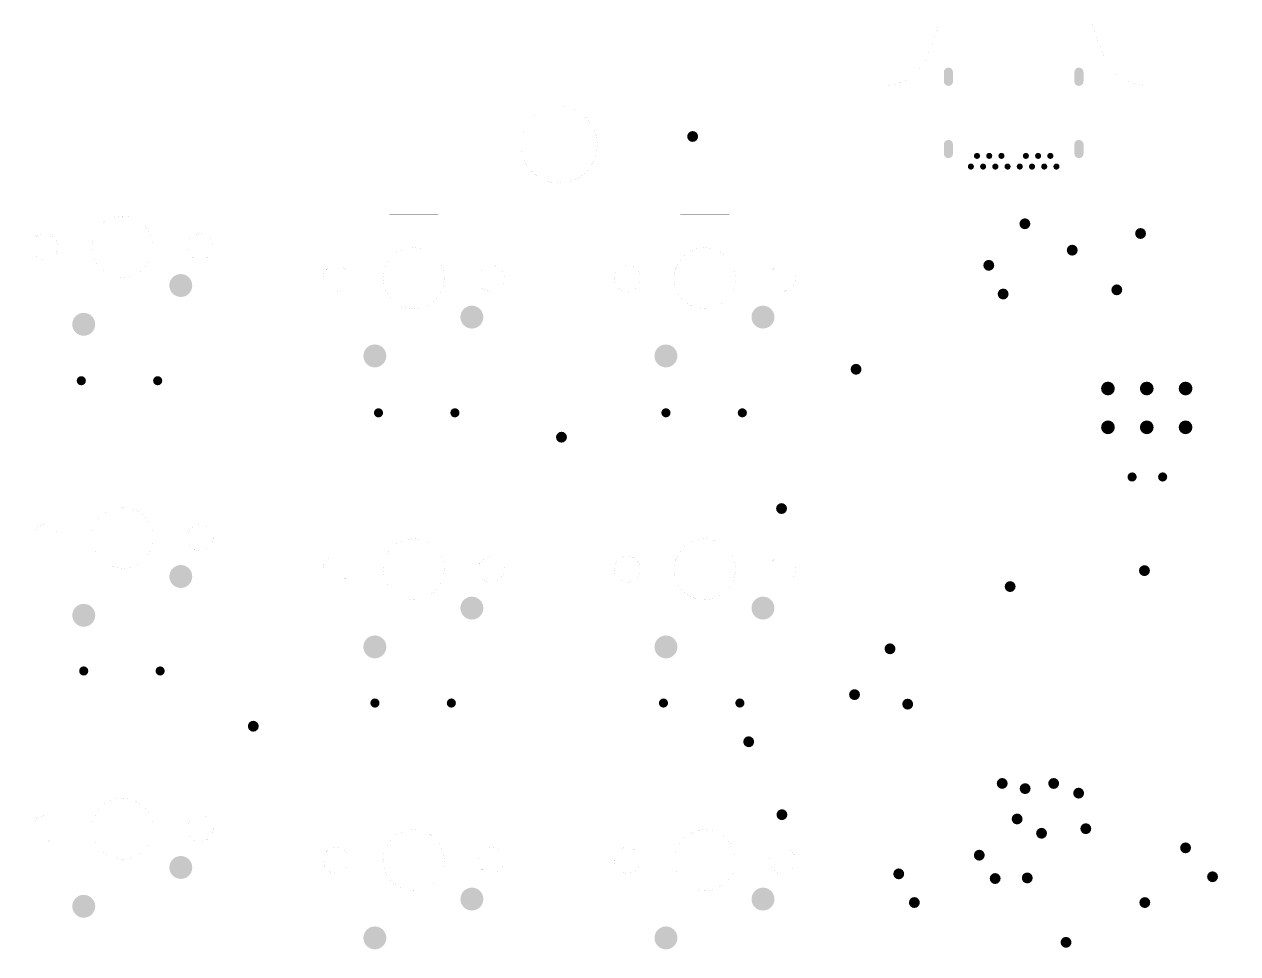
# Model space of a CAD drawing. Header units: millimetres. Extents: x 0 to 162, y 10 to 132.
# Drawn here: x 82.8 to 162.2, y 71.3 to 132.1 of the extents above; entities that cross this region are included whole.
import ezdxf

# ---------------------------------------------------------------- set-up
doc = ezdxf.new("R2010")
doc.units = ezdxf.units.MM
for name, color, linetype in [('Mechanical11', 56, 'Continuous'), ('PadHoleLayer', 156, 'Continuous'), ('ViaHoleLayer', 16, 'Continuous')]:
    doc.layers.add(name, color=color, linetype=linetype)

# ---------------------------------------------------------------- blocks, each defined once
blk = doc.blocks.new('CHERRYMX_17')
at = {"layer": 'PadHoleLayer'}
h = blk.add_hatch(color=156, dxfattribs=at)
edge = h.paths.add_edge_path()
edge.add_arc((3.81, -2.54), 0.75, 0, 360)
h = blk.add_hatch(color=156, dxfattribs=at)
edge = h.paths.add_edge_path()
edge.add_arc((-2.54, -5.08), 0.75, 0, 360)
blk = doc.blocks.new('CHERRYMX_18')
at = {"layer": 'PadHoleLayer'}
h = blk.add_hatch(color=156, dxfattribs=at)
edge = h.paths.add_edge_path()
edge.add_arc((3.81, -2.54), 0.75, 0, 360)
h = blk.add_hatch(color=156, dxfattribs=at)
edge = h.paths.add_edge_path()
edge.add_arc((-2.54, -5.08), 0.75, 0, 360)
blk = doc.blocks.new('CHERRYMX_19')
at = {"layer": 'PadHoleLayer'}
h = blk.add_hatch(color=156, dxfattribs=at)
edge = h.paths.add_edge_path()
edge.add_arc((3.81, -2.54), 0.75, 0, 360)
h = blk.add_hatch(color=156, dxfattribs=at)
edge = h.paths.add_edge_path()
edge.add_arc((-2.54, -5.08), 0.75, 0, 360)
blk = doc.blocks.new('CHERRYMX_24')
at = {"layer": 'PadHoleLayer'}
h = blk.add_hatch(color=156, dxfattribs=at)
edge = h.paths.add_edge_path()
edge.add_arc((3.81, -2.54), 0.75, 0, 360)
h = blk.add_hatch(color=156, dxfattribs=at)
edge = h.paths.add_edge_path()
edge.add_arc((-2.54, -5.08), 0.75, 0, 360)
blk = doc.blocks.new('CHERRYMX_25')
at = {"layer": 'PadHoleLayer'}
h = blk.add_hatch(color=156, dxfattribs=at)
edge = h.paths.add_edge_path()
edge.add_arc((3.81, -2.54), 0.75, 0, 360)
h = blk.add_hatch(color=156, dxfattribs=at)
edge = h.paths.add_edge_path()
edge.add_arc((-2.54, -5.08), 0.75, 0, 360)
blk = doc.blocks.new('CHERRYMX_26')
at = {"layer": 'PadHoleLayer'}
h = blk.add_hatch(color=156, dxfattribs=at)
edge = h.paths.add_edge_path()
edge.add_arc((3.81, -2.54), 0.75, 0, 360)
h = blk.add_hatch(color=156, dxfattribs=at)
edge = h.paths.add_edge_path()
edge.add_arc((-2.54, -5.08), 0.75, 0, 360)
blk = doc.blocks.new('CHERRYMX_31')
at = {"layer": 'PadHoleLayer'}
h = blk.add_hatch(color=156, dxfattribs=at)
edge = h.paths.add_edge_path()
edge.add_arc((3.81, -2.54), 0.75, 0, 360)
h = blk.add_hatch(color=156, dxfattribs=at)
edge = h.paths.add_edge_path()
edge.add_arc((-2.54, -5.08), 0.75, 0, 360)
blk = doc.blocks.new('CHERRYMX_32')
at = {"layer": 'PadHoleLayer'}
h = blk.add_hatch(color=156, dxfattribs=at)
edge = h.paths.add_edge_path()
edge.add_arc((3.81, -2.54), 0.75, 0, 360)
h = blk.add_hatch(color=156, dxfattribs=at)
edge = h.paths.add_edge_path()
edge.add_arc((-2.54, -5.08), 0.75, 0, 360)
blk = doc.blocks.new('CHERRYMX_33')
at = {"layer": 'PadHoleLayer'}
h = blk.add_hatch(color=156, dxfattribs=at)
edge = h.paths.add_edge_path()
edge.add_arc((3.81, -2.54), 0.75, 0, 360)
h = blk.add_hatch(color=156, dxfattribs=at)
edge = h.paths.add_edge_path()
edge.add_arc((-2.54, -5.08), 0.75, 0, 360)
blk = doc.blocks.new('R_____44')
at = {"layer": 'PadHoleLayer'}
h = blk.add_hatch(color=156, dxfattribs=at)
edge = h.paths.add_edge_path()
edge.add_arc((-1, 0), 0.3, 0, 360)
h = blk.add_hatch(color=156, dxfattribs=at)
edge = h.paths.add_edge_path()
edge.add_arc((1, 0), 0.3, 0, 360)
blk = doc.blocks.new('HDR2X3_45')
at = {"layer": 'PadHoleLayer'}
h = blk.add_hatch(color=156, dxfattribs=at)
edge = h.paths.add_edge_path()
edge.add_arc((0, 2.54), 0.45, 0, 360)
h = blk.add_hatch(color=156, dxfattribs=at)
edge = h.paths.add_edge_path()
edge.add_arc((2.54, 2.54), 0.45, 0, 360)
h = blk.add_hatch(color=156, dxfattribs=at)
edge = h.paths.add_edge_path()
edge.add_arc((5.08, 2.54), 0.45, 0, 360)
h = blk.add_hatch(color=156, dxfattribs=at)
edge = h.paths.add_edge_path()
edge.add_arc((0, 0), 0.45, 0, 360)
h = blk.add_hatch(color=156, dxfattribs=at)
edge = h.paths.add_edge_path()
edge.add_arc((2.54, 0), 0.45, 0, 360)
h = blk.add_hatch(color=156, dxfattribs=at)
edge = h.paths.add_edge_path()
edge.add_arc((5.08, 0), 0.45, 0, 360)
blk = doc.blocks.new('632723300011_46')
at = {"layer": 'PadHoleLayer'}
h = blk.add_hatch(color=156, dxfattribs=at)
edge = h.paths.add_edge_path()
edge.add_arc((-2.8, 4.68), 0.2, 0, 360)
h = blk.add_hatch(color=156, dxfattribs=at)
edge = h.paths.add_edge_path()
edge.add_arc((-2, 4.68), 0.2, 0, 360)
h = blk.add_hatch(color=156, dxfattribs=at)
edge = h.paths.add_edge_path()
edge.add_arc((-1.2, 4.68), 0.2, 0, 360)
h = blk.add_hatch(color=156, dxfattribs=at)
edge = h.paths.add_edge_path()
edge.add_arc((-0.4, 4.68), 0.2, 0, 360)
h = blk.add_hatch(color=156, dxfattribs=at)
edge = h.paths.add_edge_path()
edge.add_arc((0.4, 4.68), 0.2, 0, 360)
h = blk.add_hatch(color=156, dxfattribs=at)
edge = h.paths.add_edge_path()
edge.add_arc((1.2, 4.68), 0.2, 0, 360)
h = blk.add_hatch(color=156, dxfattribs=at)
edge = h.paths.add_edge_path()
edge.add_arc((2, 4.68), 0.2, 0, 360)
h = blk.add_hatch(color=156, dxfattribs=at)
edge = h.paths.add_edge_path()
edge.add_arc((2.8, 4.68), 0.2, 0, 360)
h = blk.add_hatch(color=156, dxfattribs=at)
edge = h.paths.add_edge_path()
edge.add_arc((-4.27, 3.23), 0.3, 180, 360)
edge.add_line((-3.97, 3.23), (-3.97, 3.83))
edge.add_arc((-4.27, 3.83), 0.3, 0, 180)
edge.add_line((-4.57, 3.83), (-4.57, 3.23))
h = blk.add_hatch(color=156, dxfattribs=at)
edge = h.paths.add_edge_path()
edge.add_arc((-2.4, 3.98), 0.2, 0, 360)
h = blk.add_hatch(color=156, dxfattribs=at)
edge = h.paths.add_edge_path()
edge.add_arc((-1.6, 3.98), 0.2, 0, 360)
h = blk.add_hatch(color=156, dxfattribs=at)
edge = h.paths.add_edge_path()
edge.add_arc((-0.8, 3.98), 0.2, 0, 360)
h = blk.add_hatch(color=156, dxfattribs=at)
edge = h.paths.add_edge_path()
edge.add_arc((0.8, 3.98), 0.2, 0, 360)
h = blk.add_hatch(color=156, dxfattribs=at)
edge = h.paths.add_edge_path()
edge.add_arc((1.6, 3.98), 0.2, 0, 360)
h = blk.add_hatch(color=156, dxfattribs=at)
edge = h.paths.add_edge_path()
edge.add_arc((2.4, 3.98), 0.2, 0, 360)
h = blk.add_hatch(color=156, dxfattribs=at)
edge = h.paths.add_edge_path()
edge.add_arc((4.27, 3.23), 0.3, 180, 360)
edge.add_line((4.57, 3.23), (4.57, 3.83))
edge.add_arc((4.27, 3.83), 0.3, 0, 180)
edge.add_line((3.97, 3.83), (3.97, 3.23))
h = blk.add_hatch(color=156, dxfattribs=at)
edge = h.paths.add_edge_path()
edge.add_arc((-4.27, -1.5), 0.3, 180, 360)
edge.add_line((-3.97, -1.5), (-3.97, -0.9))
edge.add_arc((-4.27, -0.9), 0.3, 0, 180)
edge.add_line((-4.57, -0.9), (-4.57, -1.5))
h = blk.add_hatch(color=156, dxfattribs=at)
edge = h.paths.add_edge_path()
edge.add_arc((4.27, -1.5), 0.3, 180, 360)
edge.add_line((4.57, -1.5), (4.57, -0.9))
edge.add_arc((4.27, -0.9), 0.3, 0, 180)
edge.add_line((3.97, -0.9), (3.97, -1.5))
blk = doc.blocks.new('1N4148_B_70')
at = {"layer": 'PadHoleLayer'}
h = blk.add_hatch(color=156, dxfattribs=at)
edge = h.paths.add_edge_path()
edge.add_arc((-2.5, 0), 0.3, 0, 360)
h = blk.add_hatch(color=156, dxfattribs=at)
edge = h.paths.add_edge_path()
edge.add_arc((2.5, 0), 0.3, 0, 360)
blk = doc.blocks.new('1N4148_B_71')
at = {"layer": 'PadHoleLayer'}
h = blk.add_hatch(color=156, dxfattribs=at)
edge = h.paths.add_edge_path()
edge.add_arc((-2.5, 0), 0.3, 0, 360)
h = blk.add_hatch(color=156, dxfattribs=at)
edge = h.paths.add_edge_path()
edge.add_arc((2.5, 0), 0.3, 0, 360)
blk = doc.blocks.new('1N4148_B_72')
at = {"layer": 'PadHoleLayer'}
h = blk.add_hatch(color=156, dxfattribs=at)
edge = h.paths.add_edge_path()
edge.add_arc((-2.5, 0), 0.3, 0, 360)
h = blk.add_hatch(color=156, dxfattribs=at)
edge = h.paths.add_edge_path()
edge.add_arc((2.5, 0), 0.3, 0, 360)
blk = doc.blocks.new('1N4148_B_77')
at = {"layer": 'PadHoleLayer'}
h = blk.add_hatch(color=156, dxfattribs=at)
edge = h.paths.add_edge_path()
edge.add_arc((-2.5, 0), 0.3, 0, 360)
h = blk.add_hatch(color=156, dxfattribs=at)
edge = h.paths.add_edge_path()
edge.add_arc((2.5, 0), 0.3, 0, 360)
blk = doc.blocks.new('1N4148_B_78')
at = {"layer": 'PadHoleLayer'}
h = blk.add_hatch(color=156, dxfattribs=at)
edge = h.paths.add_edge_path()
edge.add_arc((-2.5, 0), 0.3, 0, 360)
h = blk.add_hatch(color=156, dxfattribs=at)
edge = h.paths.add_edge_path()
edge.add_arc((2.5, 0), 0.3, 0, 360)
blk = doc.blocks.new('1N4148_B_79')
at = {"layer": 'PadHoleLayer'}
h = blk.add_hatch(color=156, dxfattribs=at)
edge = h.paths.add_edge_path()
edge.add_arc((-2.5, 0), 0.3, 0, 360)
h = blk.add_hatch(color=156, dxfattribs=at)
edge = h.paths.add_edge_path()
edge.add_arc((2.5, 0), 0.3, 0, 360)

msp = doc.modelspace()

# ---------------------------------------------------------------- hatches: boundary and pattern name
at = {"layer": 'ViaHoleLayer'}
h = msp.add_hatch(color=16, dxfattribs=at)
edge = h.paths.add_edge_path()
edge.add_arc((126.492, 124.79), 0.356, 0, 360)
h = msp.add_hatch(color=16, dxfattribs=at)
edge = h.paths.add_edge_path()
edge.add_arc((148.234, 119.075), 0.356, 0, 360)
h = msp.add_hatch(color=16, dxfattribs=at)
edge = h.paths.add_edge_path()
edge.add_arc((155.804, 118.44), 0.356, 0, 360)
h = msp.add_hatch(color=16, dxfattribs=at)
edge = h.paths.add_edge_path()
edge.add_arc((151.333, 117.348), 0.356, 0, 360)
h = msp.add_hatch(color=16, dxfattribs=at)
edge = h.paths.add_edge_path()
edge.add_arc((145.872, 116.357), 0.356, 0, 360)
h = msp.add_hatch(color=16, dxfattribs=at)
edge = h.paths.add_edge_path()
edge.add_arc((146.812, 114.478), 0.356, 0, 360)
h = msp.add_hatch(color=16, dxfattribs=at)
edge = h.paths.add_edge_path()
edge.add_arc((154.25, 114.75), 0.356, 0, 360)
h = msp.add_hatch(color=16, dxfattribs=at)
edge = h.paths.add_edge_path()
edge.add_arc((137.185, 109.55), 0.356, 0, 360)
h = msp.add_hatch(color=16, dxfattribs=at)
edge = h.paths.add_edge_path()
edge.add_arc((117.907, 105.105), 0.356, 0, 360)
h = msp.add_hatch(color=16, dxfattribs=at)
edge = h.paths.add_edge_path()
edge.add_arc((132.309, 100.432), 0.356, 0, 360)
h = msp.add_hatch(color=16, dxfattribs=at)
edge = h.paths.add_edge_path()
edge.add_arc((156.058, 96.368), 0.356, 0, 360)
h = msp.add_hatch(color=16, dxfattribs=at)
edge = h.paths.add_edge_path()
edge.add_arc((147.269, 95.326), 0.356, 0, 360)
h = msp.add_hatch(color=16, dxfattribs=at)
edge = h.paths.add_edge_path()
edge.add_arc((139.407, 91.25), 0.356, 0, 360)
h = msp.add_hatch(color=16, dxfattribs=at)
edge = h.paths.add_edge_path()
edge.add_arc((137.085, 88.25), 0.356, 0, 360)
h = msp.add_hatch(color=16, dxfattribs=at)
edge = h.paths.add_edge_path()
edge.add_arc((140.564, 87.63), 0.356, 0, 360)
h = msp.add_hatch(color=16, dxfattribs=at)
edge = h.paths.add_edge_path()
edge.add_arc((97.739, 86.182), 0.356, 0, 360)
h = msp.add_hatch(color=16, dxfattribs=at)
edge = h.paths.add_edge_path()
edge.add_arc((130.16, 85.165), 0.356, 0, 360)
h = msp.add_hatch(color=16, dxfattribs=at)
edge = h.paths.add_edge_path()
edge.add_arc((146.75, 82.436), 0.356, 0, 360)
h = msp.add_hatch(color=16, dxfattribs=at)
edge = h.paths.add_edge_path()
edge.add_arc((150.118, 82.436), 0.356, 0, 360)
h = msp.add_hatch(color=16, dxfattribs=at)
edge = h.paths.add_edge_path()
edge.add_arc((148.25, 82.096), 0.356, 0, 360)
h = msp.add_hatch(color=16, dxfattribs=at)
edge = h.paths.add_edge_path()
edge.add_arc((151.75, 81.801), 0.356, 0, 360)
h = msp.add_hatch(color=16, dxfattribs=at)
edge = h.paths.add_edge_path()
edge.add_arc((132.334, 80.391), 0.356, 0, 360)
h = msp.add_hatch(color=16, dxfattribs=at)
edge = h.paths.add_edge_path()
edge.add_arc((147.728, 80.11), 0.356, 0, 360)
h = msp.add_hatch(color=16, dxfattribs=at)
edge = h.paths.add_edge_path()
edge.add_arc((149.325, 79.175), 0.356, 0, 360)
h = msp.add_hatch(color=16, dxfattribs=at)
edge = h.paths.add_edge_path()
edge.add_arc((152.222, 79.475), 0.356, 0, 360)
h = msp.add_hatch(color=16, dxfattribs=at)
edge = h.paths.add_edge_path()
edge.add_arc((145.25, 77.74), 0.356, 0, 360)
h = msp.add_hatch(color=16, dxfattribs=at)
edge = h.paths.add_edge_path()
edge.add_arc((158.75, 78.219), 0.356, 0, 360)
h = msp.add_hatch(color=16, dxfattribs=at)
edge = h.paths.add_edge_path()
edge.add_arc((139.979, 76.516), 0.356, 0, 360)
h = msp.add_hatch(color=16, dxfattribs=at)
edge = h.paths.add_edge_path()
edge.add_arc((146.289, 76.211), 0.356, 0, 360)
h = msp.add_hatch(color=16, dxfattribs=at)
edge = h.paths.add_edge_path()
edge.add_arc((148.39, 76.25), 0.356, 0, 360)
h = msp.add_hatch(color=16, dxfattribs=at)
edge = h.paths.add_edge_path()
edge.add_arc((160.515, 76.327), 0.356, 0, 360)
h = msp.add_hatch(color=16, dxfattribs=at)
edge = h.paths.add_edge_path()
edge.add_arc((141, 74.638), 0.356, 0, 360)
h = msp.add_hatch(color=16, dxfattribs=at)
edge = h.paths.add_edge_path()
edge.add_arc((156.083, 74.638), 0.356, 0, 360)
h = msp.add_hatch(color=16, dxfattribs=at)
edge = h.paths.add_edge_path()
edge.add_arc((150.927, 72.034), 0.356, 0, 360)

# ---------------------------------------------------------------- linework, layer by layer
at = {"layer": 'Mechanical11', "const_width": 0.001}
for points in [[(141.87, 130.098), (142.623, 132.137)], [(142.623, 132.137), (152.623, 132.137)], [(152.623, 132.137), (153.376, 130.098)], [(0.013, 128.137), (139.056, 128.137)], [(156.19, 128.137), (162.163, 128.137)], [(162.163, 50.337), (162.163, 128.137)], [(87.583, 124.575), (90.783, 124.575)], [(87.583, 121.775), (87.583, 124.575)], [(90.783, 121.775), (90.783, 124.575)], [(106.633, 122.505), (109.833, 122.505)], [(106.633, 119.705), (106.633, 122.505)], [(109.833, 119.705), (109.833, 122.505)], [(125.683, 122.505), (128.883, 122.505)], [(125.683, 119.705), (125.683, 122.505)], [(128.883, 119.705), (128.883, 122.505)], [(87.583, 121.775), (90.783, 121.775)], [(106.633, 119.705), (109.833, 119.705)], [(125.683, 119.705), (128.883, 119.705)], [(87.585, 105.525), (90.785, 105.525)], [(87.585, 102.725), (87.585, 105.525)], [(90.785, 102.725), (90.785, 105.525)], [(106.633, 103.455), (109.833, 103.455)], [(106.633, 100.655), (106.633, 103.455)], [(109.833, 100.655), (109.833, 103.455)], [(125.683, 103.455), (128.883, 103.455)], [(125.683, 100.655), (125.683, 103.455)], [(128.883, 100.655), (128.883, 103.455)], [(87.585, 102.725), (90.785, 102.725)], [(106.633, 100.655), (109.833, 100.655)], [(125.683, 100.655), (128.883, 100.655)], [(87.585, 86.475), (90.785, 86.475)], [(87.585, 83.675), (87.585, 86.475)], [(90.785, 83.675), (90.785, 86.475)], [(106.635, 84.405), (109.835, 84.405)], [(106.635, 81.605), (106.635, 84.405)], [(109.835, 81.605), (109.835, 84.405)], [(125.685, 84.405), (128.885, 84.405)], [(125.685, 81.605), (125.685, 84.405)], [(128.885, 81.605), (128.885, 84.405)], [(87.585, 83.675), (90.785, 83.675)], [(106.635, 81.605), (109.835, 81.605)], [(125.685, 81.605), (128.885, 81.605)]]:
    msp.add_lwpolyline(points, dxfattribs=at)
at = {"layer": 'Mechanical11'}
for points, const_width in [([(142.622, 132.137, 1), (142.623, 132.137, 1)], 0.0005), ([(142.622, 132.137, 1), (142.623, 132.137, 1)], 0.0005), ([(152.622, 132.137, 1), (152.623, 132.137, 1)], 0.0005), ([(152.622, 132.137, 1), (152.623, 132.137, 1)], 0.0005), ([(141.87, 130.098, 1), (141.87, 130.098, 1)], 0.0005), ([(141.87, 130.098, 1), (141.87, 130.098, 1)], 0.0005), ([(153.375, 130.098, 1), (153.376, 130.098, 1)], 0.0005), ([(153.375, 130.098, 1), (153.376, 130.098, 1)], 0.0005), ([(139.055, 128.137, 1), (139.056, 128.137, 1)], 0.0005), ([(139.055, 128.137, 1), (139.056, 128.137, 1)], 0.0005), ([(156.19, 128.137, 1), (156.19, 128.137, 1)], 0.0005), ([(156.19, 128.137, 1), (156.19, 128.137, 1)], 0.0005), ([(162.162, 128.137, 1), (162.163, 128.137, 1)], 0.0005), ([(162.162, 128.137, 1), (162.163, 128.137, 1)], 0.0005), ([(120.25, 124.25, 1), (115.25, 124.25, 1)], 0.001), ([(87.582, 124.575, 1), (87.583, 124.575, 1)], 0.0005), ([(87.582, 124.575, 1), (87.583, 124.575, 1)], 0.0005), ([(90.782, 124.575, 1), (90.783, 124.575, 1)], 0.0005), ([(90.782, 124.575, 1), (90.783, 124.575, 1)], 0.0005), ([(115.25, 124.25, 1), (115.25, 124.25, 1)], 0.0005), ([(120.25, 124.25, 1), (120.25, 124.25, 1)], 0.0005), ([(106.632, 122.505, 1), (106.633, 122.505, 1)], 0.0005), ([(106.632, 122.505, 1), (106.633, 122.505, 1)], 0.0005), ([(109.832, 122.505, 1), (109.833, 122.505, 1)], 0.0005), ([(109.832, 122.505, 1), (109.833, 122.505, 1)], 0.0005), ([(125.682, 122.505, 1), (125.683, 122.505, 1)], 0.0005), ([(125.682, 122.505, 1), (125.683, 122.505, 1)], 0.0005), ([(128.882, 122.505, 1), (128.883, 122.505, 1)], 0.0005), ([(128.882, 122.505, 1), (128.883, 122.505, 1)], 0.0005), ([(87.582, 121.775, 1), (87.583, 121.775, 1)], 0.0005), ([(87.582, 121.775, 1), (87.583, 121.775, 1)], 0.0005), ([(90.782, 121.775, 1), (90.783, 121.775, 1)], 0.0005), ([(90.782, 121.775, 1), (90.783, 121.775, 1)], 0.0005), ([(89.182, 119.575, 1), (89.183, 119.575, 1)], 0.0005), ([(89.182, 119.575, 1), (89.183, 119.575, 1)], 0.0005), ([(106.632, 119.705, 1), (106.633, 119.705, 1)], 0.0005), ([(106.632, 119.705, 1), (106.633, 119.705, 1)], 0.0005), ([(109.832, 119.705, 1), (109.833, 119.705, 1)], 0.0005), ([(109.832, 119.705, 1), (109.833, 119.705, 1)], 0.0005), ([(125.682, 119.705, 1), (125.683, 119.705, 1)], 0.0005), ([(125.682, 119.705, 1), (125.683, 119.705, 1)], 0.0005), ([(128.882, 119.705, 1), (128.883, 119.705, 1)], 0.0005), ([(128.882, 119.705, 1), (128.883, 119.705, 1)], 0.0005), ([(84.102, 118.425, 1), (84.103, 118.425, 1)], 0.0005), ([(84.102, 118.425, 1), (84.103, 118.425, 1)], 0.0005), ([(94.262, 118.425, 1), (94.263, 118.425, 1)], 0.0005), ([(94.262, 118.425, 1), (94.263, 118.425, 1)], 0.0005), ([(83.252, 117.575, 1), (83.253, 117.575, 1)], 0.0005), ([(83.252, 117.575, 1), (83.253, 117.575, 1)], 0.0005), ([(84.952, 117.575, 1), (84.953, 117.575, 1)], 0.0005), ([(84.952, 117.575, 1), (84.953, 117.575, 1)], 0.0005), ([(87.182, 117.575, 1), (87.183, 117.575, 1)], 0.0005), ([(87.182, 117.575, 1), (87.183, 117.575, 1)], 0.0005), ([(91.182, 117.575, 1), (91.183, 117.575, 1)], 0.0005), ([(91.182, 117.575, 1), (91.183, 117.575, 1)], 0.0005), ([(93.412, 117.575, 1), (93.413, 117.575, 1)], 0.0005), ([(93.412, 117.575, 1), (93.413, 117.575, 1)], 0.0005), ([(95.112, 117.575, 1), (95.113, 117.575, 1)], 0.0005), ([(95.112, 117.575, 1), (95.113, 117.575, 1)], 0.0005), ([(108.232, 117.505, 1), (108.233, 117.505, 1)], 0.0005), ([(108.232, 117.505, 1), (108.233, 117.505, 1)], 0.0005), ([(127.282, 117.505, 1), (127.283, 117.505, 1)], 0.0005), ([(127.282, 117.505, 1), (127.283, 117.505, 1)], 0.0005), ([(84.102, 116.725, 1), (84.103, 116.725, 1)], 0.0005), ([(84.102, 116.725, 1), (84.103, 116.725, 1)], 0.0005), ([(94.262, 116.725, 1), (94.263, 116.725, 1)], 0.0005), ([(94.262, 116.725, 1), (94.263, 116.725, 1)], 0.0005), ([(103.152, 116.355, 1), (103.153, 116.355, 1)], 0.0005), ([(103.152, 116.355, 1), (103.153, 116.355, 1)], 0.0005), ([(113.312, 116.355, 1), (113.313, 116.355, 1)], 0.0005), ([(113.312, 116.355, 1), (113.313, 116.355, 1)], 0.0005), ([(122.202, 116.355, 1), (122.203, 116.355, 1)], 0.0005), ([(122.202, 116.355, 1), (122.203, 116.355, 1)], 0.0005), ([(132.362, 116.355, 1), (132.363, 116.355, 1)], 0.0005), ([(132.362, 116.355, 1), (132.363, 116.355, 1)], 0.0005), ([(89.182, 115.575, 1), (89.183, 115.575, 1)], 0.0005), ([(89.182, 115.575, 1), (89.183, 115.575, 1)], 0.0005), ([(102.302, 115.505, 1), (102.303, 115.505, 1)], 0.0005), ([(102.302, 115.505, 1), (102.303, 115.505, 1)], 0.0005), ([(104.002, 115.505, 1), (104.003, 115.505, 1)], 0.0005), ([(104.002, 115.505, 1), (104.003, 115.505, 1)], 0.0005), ([(106.232, 115.505, 1), (106.233, 115.505, 1)], 0.0005), ([(106.232, 115.505, 1), (106.233, 115.505, 1)], 0.0005), ([(110.232, 115.505, 1), (110.233, 115.505, 1)], 0.0005), ([(110.232, 115.505, 1), (110.233, 115.505, 1)], 0.0005), ([(112.462, 115.505, 1), (112.463, 115.505, 1)], 0.0005), ([(112.462, 115.505, 1), (112.463, 115.505, 1)], 0.0005), ([(114.162, 115.505, 1), (114.163, 115.505, 1)], 0.0005), ([(114.162, 115.505, 1), (114.163, 115.505, 1)], 0.0005), ([(121.352, 115.505, 1), (121.353, 115.505, 1)], 0.0005), ([(121.352, 115.505, 1), (121.353, 115.505, 1)], 0.0005), ([(123.052, 115.505, 1), (123.053, 115.505, 1)], 0.0005), ([(123.052, 115.505, 1), (123.053, 115.505, 1)], 0.0005), ([(125.282, 115.505, 1), (125.283, 115.505, 1)], 0.0005), ([(125.282, 115.505, 1), (125.283, 115.505, 1)], 0.0005), ([(129.282, 115.505, 1), (129.283, 115.505, 1)], 0.0005), ([(129.282, 115.505, 1), (129.283, 115.505, 1)], 0.0005), ([(131.512, 115.505, 1), (131.513, 115.505, 1)], 0.0005), ([(131.512, 115.505, 1), (131.513, 115.505, 1)], 0.0005), ([(133.212, 115.505, 1), (133.213, 115.505, 1)], 0.0005), ([(133.212, 115.505, 1), (133.213, 115.505, 1)], 0.0005), ([(103.152, 114.655, 1), (103.153, 114.655, 1)], 0.0005), ([(103.152, 114.655, 1), (103.153, 114.655, 1)], 0.0005), ([(113.312, 114.655, 1), (113.313, 114.655, 1)], 0.0005), ([(113.312, 114.655, 1), (113.313, 114.655, 1)], 0.0005), ([(122.202, 114.655, 1), (122.203, 114.655, 1)], 0.0005), ([(122.202, 114.655, 1), (122.203, 114.655, 1)], 0.0005), ([(132.362, 114.655, 1), (132.363, 114.655, 1)], 0.0005), ([(132.362, 114.655, 1), (132.363, 114.655, 1)], 0.0005), ([(108.232, 113.505, 1), (108.233, 113.505, 1)], 0.0005), ([(108.232, 113.505, 1), (108.233, 113.505, 1)], 0.0005), ([(127.282, 113.505, 1), (127.283, 113.505, 1)], 0.0005), ([(127.282, 113.505, 1), (127.283, 113.505, 1)], 0.0005), ([(87.585, 105.525, 1), (87.585, 105.525, 1)], 0.0005), ([(87.585, 105.525, 1), (87.585, 105.525, 1)], 0.0005), ([(90.785, 105.525, 1), (90.785, 105.525, 1)], 0.0005), ([(90.785, 105.525, 1), (90.785, 105.525, 1)], 0.0005), ([(106.632, 103.455, 1), (106.633, 103.455, 1)], 0.0005), ([(106.632, 103.455, 1), (106.633, 103.455, 1)], 0.0005), ([(109.832, 103.455, 1), (109.833, 103.455, 1)], 0.0005), ([(109.832, 103.455, 1), (109.833, 103.455, 1)], 0.0005), ([(125.682, 103.455, 1), (125.683, 103.455, 1)], 0.0005), ([(125.682, 103.455, 1), (125.683, 103.455, 1)], 0.0005), ([(128.882, 103.455, 1), (128.883, 103.455, 1)], 0.0005), ([(128.882, 103.455, 1), (128.883, 103.455, 1)], 0.0005), ([(87.585, 102.725, 1), (87.585, 102.725, 1)], 0.0005), ([(87.585, 102.725, 1), (87.585, 102.725, 1)], 0.0005), ([(90.785, 102.725, 1), (90.785, 102.725, 1)], 0.0005), ([(90.785, 102.725, 1), (90.785, 102.725, 1)], 0.0005), ([(89.185, 100.525, 1), (89.185, 100.525, 1)], 0.0005), ([(89.185, 100.525, 1), (89.185, 100.525, 1)], 0.0005), ([(106.632, 100.655, 1), (106.633, 100.655, 1)], 0.0005), ([(106.632, 100.655, 1), (106.633, 100.655, 1)], 0.0005), ([(109.832, 100.655, 1), (109.833, 100.655, 1)], 0.0005), ([(109.832, 100.655, 1), (109.833, 100.655, 1)], 0.0005), ([(125.682, 100.655, 1), (125.683, 100.655, 1)], 0.0005), ([(125.682, 100.655, 1), (125.683, 100.655, 1)], 0.0005), ([(128.882, 100.655, 1), (128.883, 100.655, 1)], 0.0005), ([(128.882, 100.655, 1), (128.883, 100.655, 1)], 0.0005), ([(84.105, 99.375, 1), (84.105, 99.375, 1)], 0.0005), ([(84.105, 99.375, 1), (84.105, 99.375, 1)], 0.0005), ([(94.265, 99.375, 1), (94.265, 99.375, 1)], 0.0005), ([(94.265, 99.375, 1), (94.265, 99.375, 1)], 0.0005), ([(83.255, 98.525, 1), (83.255, 98.525, 1)], 0.0005), ([(83.255, 98.525, 1), (83.255, 98.525, 1)], 0.0005), ([(84.955, 98.525, 1), (84.955, 98.525, 1)], 0.0005), ([(84.955, 98.525, 1), (84.955, 98.525, 1)], 0.0005), ([(87.185, 98.525, 1), (87.185, 98.525, 1)], 0.0005), ([(87.185, 98.525, 1), (87.185, 98.525, 1)], 0.0005), ([(91.185, 98.525, 1), (91.185, 98.525, 1)], 0.0005), ([(91.185, 98.525, 1), (91.185, 98.525, 1)], 0.0005), ([(93.415, 98.525, 1), (93.415, 98.525, 1)], 0.0005), ([(93.415, 98.525, 1), (93.415, 98.525, 1)], 0.0005), ([(95.115, 98.525, 1), (95.115, 98.525, 1)], 0.0005), ([(95.115, 98.525, 1), (95.115, 98.525, 1)], 0.0005), ([(108.232, 98.455, 1), (108.233, 98.455, 1)], 0.0005), ([(108.232, 98.455, 1), (108.233, 98.455, 1)], 0.0005), ([(127.282, 98.455, 1), (127.283, 98.455, 1)], 0.0005), ([(127.282, 98.455, 1), (127.283, 98.455, 1)], 0.0005), ([(84.105, 97.675, 1), (84.105, 97.675, 1)], 0.0005), ([(84.105, 97.675, 1), (84.105, 97.675, 1)], 0.0005), ([(94.265, 97.675, 1), (94.265, 97.675, 1)], 0.0005), ([(94.265, 97.675, 1), (94.265, 97.675, 1)], 0.0005), ([(103.152, 97.305, 1), (103.153, 97.305, 1)], 0.0005), ([(103.152, 97.305, 1), (103.153, 97.305, 1)], 0.0005), ([(113.312, 97.305, 1), (113.313, 97.305, 1)], 0.0005), ([(113.312, 97.305, 1), (113.313, 97.305, 1)], 0.0005), ([(122.202, 97.305, 1), (122.203, 97.305, 1)], 0.0005), ([(122.202, 97.305, 1), (122.203, 97.305, 1)], 0.0005), ([(132.362, 97.305, 1), (132.363, 97.305, 1)], 0.0005), ([(132.362, 97.305, 1), (132.363, 97.305, 1)], 0.0005), ([(89.185, 96.525, 1), (89.185, 96.525, 1)], 0.0005), ([(89.185, 96.525, 1), (89.185, 96.525, 1)], 0.0005), ([(102.302, 96.455, 1), (102.303, 96.455, 1)], 0.0005), ([(102.302, 96.455, 1), (102.303, 96.455, 1)], 0.0005), ([(104.002, 96.455, 1), (104.003, 96.455, 1)], 0.0005), ([(104.002, 96.455, 1), (104.003, 96.455, 1)], 0.0005), ([(106.232, 96.455, 1), (106.233, 96.455, 1)], 0.0005), ([(106.232, 96.455, 1), (106.233, 96.455, 1)], 0.0005), ([(110.232, 96.455, 1), (110.233, 96.455, 1)], 0.0005), ([(110.232, 96.455, 1), (110.233, 96.455, 1)], 0.0005), ([(112.462, 96.455, 1), (112.463, 96.455, 1)], 0.0005), ([(112.462, 96.455, 1), (112.463, 96.455, 1)], 0.0005), ([(114.162, 96.455, 1), (114.163, 96.455, 1)], 0.0005), ([(114.162, 96.455, 1), (114.163, 96.455, 1)], 0.0005), ([(121.352, 96.455, 1), (121.353, 96.455, 1)], 0.0005), ([(121.352, 96.455, 1), (121.353, 96.455, 1)], 0.0005), ([(123.052, 96.455, 1), (123.053, 96.455, 1)], 0.0005), ([(123.052, 96.455, 1), (123.053, 96.455, 1)], 0.0005), ([(125.282, 96.455, 1), (125.283, 96.455, 1)], 0.0005), ([(125.282, 96.455, 1), (125.283, 96.455, 1)], 0.0005), ([(129.282, 96.455, 1), (129.283, 96.455, 1)], 0.0005), ([(129.282, 96.455, 1), (129.283, 96.455, 1)], 0.0005), ([(131.512, 96.455, 1), (131.513, 96.455, 1)], 0.0005), ([(131.512, 96.455, 1), (131.513, 96.455, 1)], 0.0005), ([(133.212, 96.455, 1), (133.213, 96.455, 1)], 0.0005), ([(133.212, 96.455, 1), (133.213, 96.455, 1)], 0.0005), ([(103.152, 95.605, 1), (103.153, 95.605, 1)], 0.0005), ([(103.152, 95.605, 1), (103.153, 95.605, 1)], 0.0005), ([(113.312, 95.605, 1), (113.313, 95.605, 1)], 0.0005), ([(113.312, 95.605, 1), (113.313, 95.605, 1)], 0.0005), ([(122.202, 95.605, 1), (122.203, 95.605, 1)], 0.0005), ([(122.202, 95.605, 1), (122.203, 95.605, 1)], 0.0005), ([(132.362, 95.605, 1), (132.363, 95.605, 1)], 0.0005), ([(132.362, 95.605, 1), (132.363, 95.605, 1)], 0.0005), ([(108.232, 94.455, 1), (108.233, 94.455, 1)], 0.0005), ([(108.232, 94.455, 1), (108.233, 94.455, 1)], 0.0005), ([(127.282, 94.455, 1), (127.283, 94.455, 1)], 0.0005), ([(127.282, 94.455, 1), (127.283, 94.455, 1)], 0.0005), ([(87.585, 86.475, 1), (87.585, 86.475, 1)], 0.0005), ([(87.585, 86.475, 1), (87.585, 86.475, 1)], 0.0005), ([(90.785, 86.475, 1), (90.785, 86.475, 1)], 0.0005), ([(90.785, 86.475, 1), (90.785, 86.475, 1)], 0.0005), ([(106.635, 84.405, 1), (106.635, 84.405, 1)], 0.0005), ([(106.635, 84.405, 1), (106.635, 84.405, 1)], 0.0005), ([(109.835, 84.405, 1), (109.835, 84.405, 1)], 0.0005), ([(109.835, 84.405, 1), (109.835, 84.405, 1)], 0.0005), ([(125.685, 84.405, 1), (125.685, 84.405, 1)], 0.0005), ([(125.685, 84.405, 1), (125.685, 84.405, 1)], 0.0005), ([(128.885, 84.405, 1), (128.885, 84.405, 1)], 0.0005), ([(128.885, 84.405, 1), (128.885, 84.405, 1)], 0.0005), ([(87.585, 83.675, 1), (87.585, 83.675, 1)], 0.0005), ([(87.585, 83.675, 1), (87.585, 83.675, 1)], 0.0005), ([(90.785, 83.675, 1), (90.785, 83.675, 1)], 0.0005), ([(90.785, 83.675, 1), (90.785, 83.675, 1)], 0.0005), ([(89.185, 81.475, 1), (89.185, 81.475, 1)], 0.0005), ([(89.185, 81.475, 1), (89.185, 81.475, 1)], 0.0005), ([(106.635, 81.605, 1), (106.635, 81.605, 1)], 0.0005), ([(106.635, 81.605, 1), (106.635, 81.605, 1)], 0.0005), ([(109.835, 81.605, 1), (109.835, 81.605, 1)], 0.0005), ([(109.835, 81.605, 1), (109.835, 81.605, 1)], 0.0005), ([(125.685, 81.605, 1), (125.685, 81.605, 1)], 0.0005), ([(125.685, 81.605, 1), (125.685, 81.605, 1)], 0.0005), ([(128.885, 81.605, 1), (128.885, 81.605, 1)], 0.0005), ([(128.885, 81.605, 1), (128.885, 81.605, 1)], 0.0005), ([(84.105, 80.325, 1), (84.105, 80.325, 1)], 0.0005), ([(84.105, 80.325, 1), (84.105, 80.325, 1)], 0.0005), ([(94.265, 80.325, 1), (94.265, 80.325, 1)], 0.0005), ([(94.265, 80.325, 1), (94.265, 80.325, 1)], 0.0005), ([(83.255, 79.475, 1), (83.255, 79.475, 1)], 0.0005), ([(83.255, 79.475, 1), (83.255, 79.475, 1)], 0.0005), ([(84.955, 79.475, 1), (84.955, 79.475, 1)], 0.0005), ([(84.955, 79.475, 1), (84.955, 79.475, 1)], 0.0005), ([(87.185, 79.475, 1), (87.185, 79.475, 1)], 0.0005), ([(87.185, 79.475, 1), (87.185, 79.475, 1)], 0.0005), ([(91.185, 79.475, 1), (91.185, 79.475, 1)], 0.0005), ([(91.185, 79.475, 1), (91.185, 79.475, 1)], 0.0005), ([(93.415, 79.475, 1), (93.415, 79.475, 1)], 0.0005), ([(93.415, 79.475, 1), (93.415, 79.475, 1)], 0.0005), ([(95.115, 79.475, 1), (95.115, 79.475, 1)], 0.0005), ([(95.115, 79.475, 1), (95.115, 79.475, 1)], 0.0005), ([(84.105, 78.625, 1), (84.105, 78.625, 1)], 0.0005), ([(84.105, 78.625, 1), (84.105, 78.625, 1)], 0.0005), ([(94.265, 78.625, 1), (94.265, 78.625, 1)], 0.0005), ([(94.265, 78.625, 1), (94.265, 78.625, 1)], 0.0005), ([(108.235, 79.405, 1), (108.235, 79.405, 1)], 0.0005), ([(108.235, 79.405, 1), (108.235, 79.405, 1)], 0.0005), ([(127.285, 79.405, 1), (127.285, 79.405, 1)], 0.0005), ([(127.285, 79.405, 1), (127.285, 79.405, 1)], 0.0005), ([(103.155, 78.255, 1), (103.155, 78.255, 1)], 0.0005), ([(103.155, 78.255, 1), (103.155, 78.255, 1)], 0.0005), ([(113.315, 78.255, 1), (113.315, 78.255, 1)], 0.0005), ([(113.315, 78.255, 1), (113.315, 78.255, 1)], 0.0005), ([(122.205, 78.255, 1), (122.205, 78.255, 1)], 0.0005), ([(122.205, 78.255, 1), (122.205, 78.255, 1)], 0.0005), ([(132.365, 78.255, 1), (132.365, 78.255, 1)], 0.0005), ([(132.365, 78.255, 1), (132.365, 78.255, 1)], 0.0005), ([(89.185, 77.475, 1), (89.185, 77.475, 1)], 0.0005), ([(89.185, 77.475, 1), (89.185, 77.475, 1)], 0.0005), ([(102.305, 77.405, 1), (102.305, 77.405, 1)], 0.0005), ([(102.305, 77.405, 1), (102.305, 77.405, 1)], 0.0005), ([(104.005, 77.405, 1), (104.005, 77.405, 1)], 0.0005), ([(104.005, 77.405, 1), (104.005, 77.405, 1)], 0.0005), ([(106.235, 77.405, 1), (106.235, 77.405, 1)], 0.0005), ([(106.235, 77.405, 1), (106.235, 77.405, 1)], 0.0005), ([(110.235, 77.405, 1), (110.235, 77.405, 1)], 0.0005), ([(110.235, 77.405, 1), (110.235, 77.405, 1)], 0.0005), ([(112.465, 77.405, 1), (112.465, 77.405, 1)], 0.0005), ([(112.465, 77.405, 1), (112.465, 77.405, 1)], 0.0005), ([(114.165, 77.405, 1), (114.165, 77.405, 1)], 0.0005), ([(114.165, 77.405, 1), (114.165, 77.405, 1)], 0.0005), ([(121.355, 77.405, 1), (121.355, 77.405, 1)], 0.0005), ([(121.355, 77.405, 1), (121.355, 77.405, 1)], 0.0005), ([(123.055, 77.405, 1), (123.055, 77.405, 1)], 0.0005), ([(123.055, 77.405, 1), (123.055, 77.405, 1)], 0.0005), ([(125.285, 77.405, 1), (125.285, 77.405, 1)], 0.0005), ([(125.285, 77.405, 1), (125.285, 77.405, 1)], 0.0005), ([(129.285, 77.405, 1), (129.285, 77.405, 1)], 0.0005), ([(129.285, 77.405, 1), (129.285, 77.405, 1)], 0.0005), ([(131.515, 77.405, 1), (131.515, 77.405, 1)], 0.0005), ([(131.515, 77.405, 1), (131.515, 77.405, 1)], 0.0005), ([(133.215, 77.405, 1), (133.215, 77.405, 1)], 0.0005), ([(133.215, 77.405, 1), (133.215, 77.405, 1)], 0.0005), ([(103.155, 76.555, 1), (103.155, 76.555, 1)], 0.0005), ([(103.155, 76.555, 1), (103.155, 76.555, 1)], 0.0005), ([(113.315, 76.555, 1), (113.315, 76.555, 1)], 0.0005), ([(113.315, 76.555, 1), (113.315, 76.555, 1)], 0.0005), ([(122.205, 76.555, 1), (122.205, 76.555, 1)], 0.0005), ([(122.205, 76.555, 1), (122.205, 76.555, 1)], 0.0005), ([(132.365, 76.555, 1), (132.365, 76.555, 1)], 0.0005), ([(132.365, 76.555, 1), (132.365, 76.555, 1)], 0.0005), ([(108.235, 75.405, 1), (108.235, 75.405, 1)], 0.0005), ([(108.235, 75.405, 1), (108.235, 75.405, 1)], 0.0005), ([(127.285, 75.405, 1), (127.285, 75.405, 1)], 0.0005), ([(127.285, 75.405, 1), (127.285, 75.405, 1)], 0.0005)]:
    msp.add_lwpolyline(points, format="xyb", close=True, dxfattribs=dict(at, const_width=const_width))
at = {"layer": 'Mechanical11', "const_width": 0.001}
for points in [[(141.87, 130.098, -0.314033), (139.056, 128.137)], [(156.19, 128.137, -0.314033), (153.376, 130.098)], [(87.183, 117.575, -0.414214), (89.183, 119.575)], [(89.183, 119.575, -0.414214), (91.183, 117.575)], [(83.253, 117.575, -0.414214), (84.103, 118.425)], [(84.103, 118.425, -0.414214), (84.953, 117.575)], [(93.413, 117.575, -0.414214), (94.263, 118.425)], [(94.263, 118.425, -0.414214), (95.113, 117.575)], [(84.103, 116.725, -0.414214), (83.253, 117.575)], [(84.953, 117.575, -0.414214), (84.103, 116.725)], [(89.183, 115.575, -0.414214), (87.183, 117.575)], [(91.183, 117.575, -0.414214), (89.183, 115.575)], [(94.263, 116.725, -0.414214), (93.413, 117.575)], [(95.113, 117.575, -0.414214), (94.263, 116.725)], [(106.233, 115.505, -0.414214), (108.233, 117.505)], [(108.233, 117.505, -0.414214), (110.233, 115.505)], [(125.283, 115.505, -0.414214), (127.283, 117.505)], [(127.283, 117.505, -0.414214), (129.283, 115.505)], [(102.303, 115.505, -0.414214), (103.153, 116.355)], [(103.153, 116.355, -0.414214), (104.003, 115.505)], [(112.463, 115.505, -0.414214), (113.313, 116.355)], [(113.313, 116.355, -0.414214), (114.163, 115.505)], [(121.353, 115.505, -0.414214), (122.203, 116.355)], [(122.203, 116.355, -0.414214), (123.053, 115.505)], [(131.513, 115.505, -0.414214), (132.363, 116.355)], [(132.363, 116.355, -0.414214), (133.213, 115.505)], [(103.153, 114.655, -0.414214), (102.303, 115.505)], [(104.003, 115.505, -0.414214), (103.153, 114.655)], [(108.233, 113.505, -0.414214), (106.233, 115.505)], [(110.233, 115.505, -0.414214), (108.233, 113.505)], [(113.313, 114.655, -0.414214), (112.463, 115.505)], [(114.163, 115.505, -0.414214), (113.313, 114.655)], [(122.203, 114.655, -0.414214), (121.353, 115.505)], [(123.053, 115.505, -0.414214), (122.203, 114.655)], [(127.283, 113.505, -0.414214), (125.283, 115.505)], [(129.283, 115.505, -0.414214), (127.283, 113.505)], [(132.363, 114.655, -0.414214), (131.513, 115.505)], [(133.213, 115.505, -0.414214), (132.363, 114.655)], [(87.185, 98.525, -0.414214), (89.185, 100.525)], [(89.185, 100.525, -0.414214), (91.185, 98.525)], [(83.255, 98.525, -0.414214), (84.105, 99.375)], [(84.105, 99.375, -0.414214), (84.955, 98.525)], [(93.415, 98.525, -0.414214), (94.265, 99.375)], [(94.265, 99.375, -0.414214), (95.115, 98.525)], [(84.105, 97.675, -0.414214), (83.255, 98.525)], [(84.955, 98.525, -0.414214), (84.105, 97.675)], [(89.185, 96.525, -0.414214), (87.185, 98.525)], [(91.185, 98.525, -0.414214), (89.185, 96.525)], [(94.265, 97.675, -0.414214), (93.415, 98.525)], [(95.115, 98.525, -0.414214), (94.265, 97.675)], [(106.233, 96.455, -0.414214), (108.233, 98.455)], [(108.233, 98.455, -0.414214), (110.233, 96.455)], [(125.283, 96.455, -0.414214), (127.283, 98.455)], [(127.283, 98.455, -0.414214), (129.283, 96.455)], [(102.303, 96.455, -0.414214), (103.153, 97.305)], [(103.153, 97.305, -0.414214), (104.003, 96.455)], [(112.463, 96.455, -0.414214), (113.313, 97.305)], [(113.313, 97.305, -0.414214), (114.163, 96.455)], [(121.353, 96.455, -0.414214), (122.203, 97.305)], [(122.203, 97.305, -0.414214), (123.053, 96.455)], [(131.513, 96.455, -0.414214), (132.363, 97.305)], [(132.363, 97.305, -0.414214), (133.213, 96.455)], [(103.153, 95.605, -0.414214), (102.303, 96.455)], [(104.003, 96.455, -0.414214), (103.153, 95.605)], [(108.233, 94.455, -0.414214), (106.233, 96.455)], [(110.233, 96.455, -0.414214), (108.233, 94.455)], [(113.313, 95.605, -0.414214), (112.463, 96.455)], [(114.163, 96.455, -0.414214), (113.313, 95.605)], [(122.203, 95.605, -0.414214), (121.353, 96.455)], [(123.053, 96.455, -0.414214), (122.203, 95.605)], [(127.283, 94.455, -0.414214), (125.283, 96.455)], [(129.283, 96.455, -0.414214), (127.283, 94.455)], [(132.363, 95.605, -0.414214), (131.513, 96.455)], [(133.213, 96.455, -0.414214), (132.363, 95.605)], [(87.185, 79.475, -0.414214), (89.185, 81.475)], [(89.185, 81.475, -0.414214), (91.185, 79.475)], [(83.255, 79.475, -0.414214), (84.105, 80.325)], [(84.105, 80.325, -0.414214), (84.955, 79.475)], [(93.415, 79.475, -0.414214), (94.265, 80.325)], [(94.265, 80.325, -0.414214), (95.115, 79.475)], [(84.105, 78.625, -0.414214), (83.255, 79.475)], [(84.955, 79.475, -0.414214), (84.105, 78.625)], [(89.185, 77.475, -0.414214), (87.185, 79.475)], [(91.185, 79.475, -0.414214), (89.185, 77.475)], [(94.265, 78.625, -0.414214), (93.415, 79.475)], [(95.115, 79.475, -0.414214), (94.265, 78.625)], [(106.235, 77.405, -0.414214), (108.235, 79.405)], [(108.235, 79.405, -0.414214), (110.235, 77.405)], [(125.285, 77.405, -0.414214), (127.285, 79.405)], [(127.285, 79.405, -0.414214), (129.285, 77.405)], [(102.305, 77.405, -0.414214), (103.155, 78.255)], [(103.155, 78.255, -0.414214), (104.005, 77.405)], [(112.465, 77.405, -0.414214), (113.315, 78.255)], [(113.315, 78.255, -0.414214), (114.165, 77.405)], [(121.355, 77.405, -0.414214), (122.205, 78.255)], [(122.205, 78.255, -0.414214), (123.055, 77.405)], [(131.515, 77.405, -0.414214), (132.365, 78.255)], [(132.365, 78.255, -0.414214), (133.215, 77.405)], [(103.155, 76.555, -0.414214), (102.305, 77.405)], [(104.005, 77.405, -0.414214), (103.155, 76.555)], [(108.235, 75.405, -0.414214), (106.235, 77.405)], [(110.235, 77.405, -0.414214), (108.235, 75.405)], [(113.315, 76.555, -0.414214), (112.465, 77.405)], [(114.165, 77.405, -0.414214), (113.315, 76.555)], [(122.205, 76.555, -0.414214), (121.355, 77.405)], [(123.055, 77.405, -0.414214), (122.205, 76.555)], [(127.285, 75.405, -0.414214), (125.285, 77.405)], [(129.285, 77.405, -0.414214), (127.285, 75.405)], [(132.365, 76.555, -0.414214), (131.515, 77.405)], [(133.215, 77.405, -0.414214), (132.365, 76.555)]]:
    msp.add_lwpolyline(points, format="xyb", dxfattribs=at)

# ---------------------------------------------------------------- block references
at = {"rotation": 180}
msp.add_blockref('632723300011_46', (147.5, 127.5), dxfattribs=at)
for name, p in [('CHERRYMX_33', (89.183, 117.575)), ('CHERRYMX_32', (108.233, 115.505)), ('CHERRYMX_31', (127.283, 115.505)), ('1N4148_B_79', (88.983, 108.8)), ('HDR2X3_45', (153.67, 105.75)), ('1N4148_B_78', (108.433, 106.7)), ('1N4148_B_77', (127.243, 106.7)), ('R_____44', (156.25, 102.5)), ('CHERRYMX_26', (89.185, 98.525)), ('CHERRYMX_25', (108.233, 96.455)), ('CHERRYMX_24', (127.283, 96.455)), ('1N4148_B_72', (89.143, 89.8)), ('1N4148_B_71', (108.2, 87.7)), ('1N4148_B_70', (127.083, 87.7)), ('CHERRYMX_19', (89.185, 79.475)), ('CHERRYMX_18', (108.235, 77.405)), ('CHERRYMX_17', (127.285, 77.405))]:
    msp.add_blockref(name, p)

doc.saveas('drawing.dxf')
